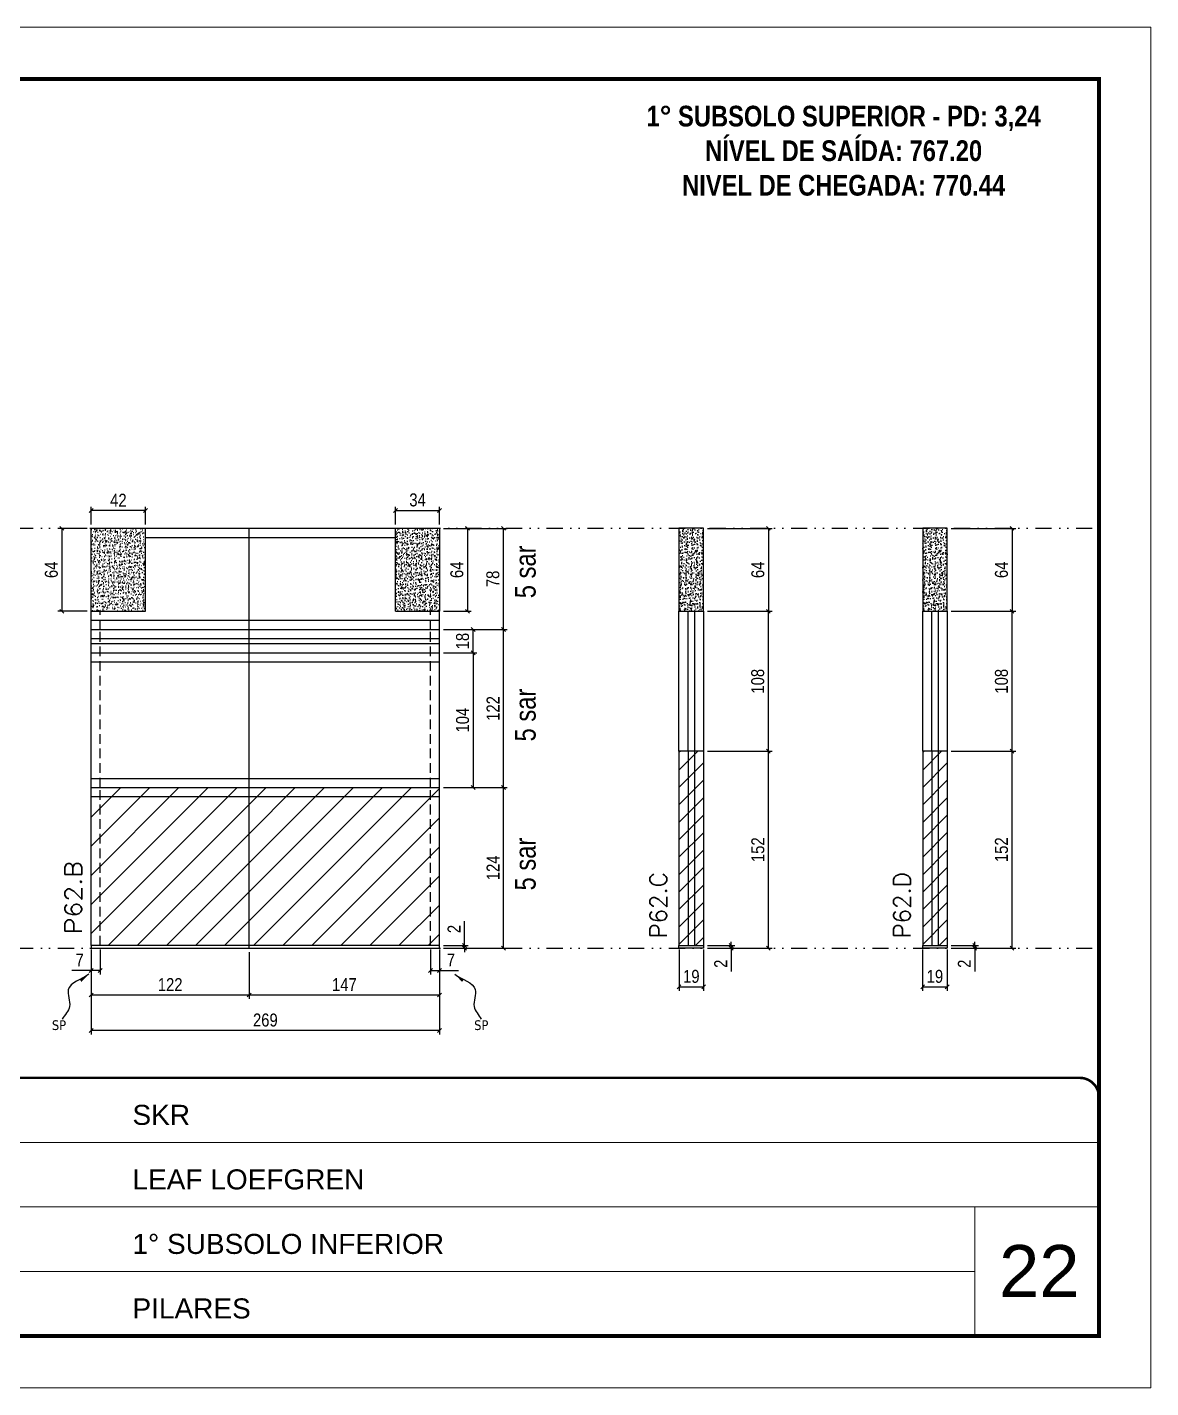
# Model space of a CAD drawing. Extents: x 14400 to 27878, y -21631 to 6985.
# Drawn here: x 16629 to 17497, y 192 to 1242 of the extents above; entities that cross this region are included whole.
import ezdxf

# ---------------------------------------------------------------- set-up
doc = ezdxf.new("R2010")
doc.units = 0
for name, pattern in [('CONTINUO', [0]), ('DASHED', [0.75, 0.5, -0.25]), ('DIVIDE2', [0.625, 0.25, -0.125, 0, -0.125, 0, -0.125]), ('HIDDEN', [0.375, 0.25, -0.125])]:
    doc.linetypes.add(name, pattern=pattern)
for name, color, linetype, lineweight in [('CARIMBO', 255, 'Continuous', 9), ('Folhas', 255, 'Continuous', 9), ('Hachura', 251, 'Continuous', 9), ('SARRAFO DE PRESSAO', 251, 'DASHED', 9), ('Texto Seção', 7, 'Continuous', 15)]:
    doc.layers.add(name, color=color, linetype=linetype, lineweight=lineweight)
for name, color, linetype in [('COTA', 241, 'Continuous'), ('NOMENCLATURA', 7, 'Continuous'), ('Nível', 160, 'Continuous'), ('Painéis', 200, 'Continuous'), ('SARR_2.2x7', 40, 'Continuous'), ('Sarrafo de Pressão', 42, 'HIDDEN'), ('texto', 7, 'Continuous')]:
    doc.layers.add(name, color=color, linetype=linetype)
doc.styles.add('ARIAL', font='arial.ttf')
doc.styles.add('ARIAL_NARROW', font='ARIALN.TTF', dxfattribs={"height": 0.2})
doc.styles.add('COTA TECNICA', font='techl___.ttf', dxfattribs={"height": 10})
doc.styles.add('COTA TECNICA-50', font='techl___.ttf', dxfattribs={"height": 10})
doc.styles.add('REGUA-120', font='ROMANS.shx', dxfattribs={"height": 15})
doc.styles.add('ROMANC', font='techb___.ttf', dxfattribs={"height": 2.5})
doc.styles.get("Standard").update_dxf_attribs({"font": 'arial.ttf'})
doc.dimstyles.new('COTA PAINEL-50', dxfattribs={"dimtxt": 10, "dimasz": 3, "dimexe": 3, "dimexo": 3, "dimgap": 3, "dimtad": 1, "dimdec": 1, "dimzin": 12, "dimdsep": 46, "dimtxsty": 'COTA TECNICA-50', "dimblk1": 'OBLIQUE', "dimblk2": 'OBLIQUE', "dimsah": 1, "dimcen": 0.9, "dimclrd": 4, "dimclre": 4, "dimclrt": 240, "dimadec": 1, "dimazin": 3, "dimtfac": 1, "dimtdec": 1, "dimtmove": 0, "dimatfit": 3, "dimfxl": 1, "dimtolj": 1, "dimtzin": 12, "dimarcsym": 0})
doc.dimstyles.new('PAINEL', dxfattribs={"dimtxt": 10, "dimasz": 3, "dimexe": 3, "dimexo": 3, "dimgap": 3, "dimtad": 1, "dimdec": 1, "dimzin": 12, "dimdsep": 46, "dimtxsty": 'COTA TECNICA', "dimblk1": 'OBLIQUE', "dimblk2": 'OBLIQUE', "dimsah": 1, "dimcen": 0.9, "dimclrd": 4, "dimclre": 4, "dimclrt": 240, "dimadec": 1, "dimazin": 3, "dimtfac": 1, "dimtdec": 1, "dimtmove": 0, "dimatfit": 3, "dimfxl": 1, "dimtolj": 1, "dimtzin": 12, "dimarcsym": 0})
doc.dimstyles.get("Standard").update_dxf_attribs({"dimtxt": 0.18, "dimasz": 0.18, "dimexe": 0.18, "dimexo": 0.0625, "dimgap": 0.09, "dimtad": 0, "dimtih": 1, "dimtoh": 1, "dimdec": 4, "dimzin": 0, "dimdsep": 46, "dimtxsty": 'Standard', "dimcen": 0.09, "dimadec": 0, "dimazin": 0, "dimtfac": 1, "dimtdec": 4, "dimtofl": 0, "dimtmove": 0, "dimatfit": 3, "dimfxl": 1, "dimtolj": 1, "dimtzin": 0, "dimarcsym": 0})
pattern_1 = [(45, (465.853, 5e-10), (-11.22532, 11.22532), [])]
pattern_2 = [(50, (465.8528, 5e-10), (5.4655401, -0.4781726), [0.5715, -6.2865]), (355, (465.853, 5e-10), (-1.0573026, 5.7317054), [0.4572, -5.0292175]), (100.451445, (466.308, -0.04), (4.4082374, 5.2535326), [0.4857003, -5.3427073]), (46.1842, (465.853, 1.524), (8.1323712, -1.2612698), [0.85725, -9.42975]), (96.63556, (466.5305, 1.419), (7.122124, 7.4227837), [0.7285507, -8.0140682]), (351.18415, (465.853, 1.524), (7.122124, 7.4227837), [0.685799, -7.543792]), (21, (466.6148, 1.143), (4.5484317, -3.067956), [0.5715, -6.2865]), (326, (466.615, 1.143), (1.8540609, 5.525639), [0.4572, -5.0292]), (71.451445, (466.994, 0.8873), (6.4024926, 2.457683), [0.4857003, -5.3426981]), (37.5, (465.8528, 5e-10), (0.0926581, 2.53665117), [0, -4.96824, 0, -5.1054, 0, -5.04825]), (7.5, (465.8528, 5e-10), (2.00458988, 3.00541724), [0, -2.91084, 0, -4.85394, 0, -1.92405]), (327.5, (464.1535, 5e-10), (4.06771786, -0.17186232), [0, -1.905, 0, -5.9436, 0, -7.8867]), (317.5, (463.3915, 5e-10), (4.44387544, 0.7627947), [0, -2.4765, 0, -3.94716, 0, -5.6007])]

# ---------------------------------------------------------------- blocks, each defined once
blk = doc.blocks.new('9999999999')
at = {"color": 30, "linetype": 'CONTINUO'}
for p, q in [((98564.6, 34379.6), (99584, 34379.6)), ((98564.6, 34329.8), (99488, 34329.8)), ((99584, 34329.8), (99488, 34329.8)), ((99488, 34329.8), (99488, 34230.2)), ((98564.6, 34280), (99488, 34280))]:
    blk.add_line(p, q, dxfattribs=at)
at = {"color": 30, "linetype": 'CONTINUO', "const_width": 2}
blk.add_lwpolyline([(99584, 34230.2), (99584, 34414.4, 0.414214), (99569, 34429.4), (98229, 34429.4, 0.414214), (98214, 34414.4), (98214, 34245.2, 0.414214), (98229, 34230.2), (99584, 34230.2)], format="xyb", dxfattribs=at)
at = {"layer": 'Folhas'}
blk.add_lwpolyline([(98139, 34190.2), (99624, 34190.2), (99624, 35240.2), (98139, 35240.2)], close=True, dxfattribs=at)
at = {"layer": 'Folhas', "color": 30, "const_width": 3}
blk.add_lwpolyline([(98214, 34230.2), (99584, 34230.2), (99584, 35200.2), (98214, 35200.2)], close=True, dxfattribs=at)
at = {"color": 7, "linetype": 'Continuous', "ltscale": 5, "style": 'ARIAL'}
for s, height, p in [('SKR', 15.48, (98837.7, 34393.1)), ('LEAF LOEFGREN', 15.483, (98837.7, 34343.3)), ('1° SUBSOLO INFERIOR', 15.483, (98837.7, 34293.5)), ('PILARES', 15.48, (98837.7, 34243.7))]:
    blk.add_text(s, height=height, dxfattribs=at).set_placement(p)
blk = doc.blocks.new('_Oblique')
at = {"color": 0, "linetype": 'ByBlock', "lineweight": -2}
blk.add_line((-0.5, -0.5), (0.5, 0.5), dxfattribs=at)
blk = doc.blocks.new('*D1158')
at = {"layer": 'COTA', "color": 4, "lineweight": -2, "transparency": 16777216}
for p, q in [((17132.7, 530.1), (17132.7, 498.2)), ((17151.7, 530.1), (17151.7, 498.2)), ((17132.7, 501.2), (17151.7, 501.2))]:
    blk.add_line(p, q, dxfattribs=at)
at = {"layer": 'Defpoints', "color": 0, "transparency": 16777216}
for p in [(17132.7, 533.1), (17151.7, 533.1), (17151.7, 501.2)]:
    blk.add_point(p, dxfattribs=at)
at = {"layer": 'COTA', "color": 4, "lineweight": -2, "transparency": 16777216, "xscale": 3, "yscale": 3, "zscale": 3, "rotation": 180}
blk.add_blockref('_Oblique', (17132.7, 501.2), dxfattribs=at)
at = {"layer": 'COTA', "color": 4, "lineweight": -2, "transparency": 16777216, "xscale": 3, "yscale": 3, "zscale": 3}
blk.add_blockref('_Oblique', (17151.7, 501.2), dxfattribs=at)
at = {"layer": 'COTA', "color": 240, "transparency": 16777216, "insert": (17142.2, 509.3), "char_height": 10, "attachment_point": 5, "style": 'COTA TECNICA'}
blk.add_mtext('\\A1;19', dxfattribs=at)
blk = doc.blocks.new('*D1159')
at = {"layer": 'COTA', "color": 4, "lineweight": -2, "transparency": 16777216}
for p, q in [((17172.9, 533.1), (17172.9, 536.1)), ((17154.7, 533.1), (17175.9, 533.1)), ((17154.7, 531.1), (17175.9, 531.1)), ((17172.9, 533.1), (17172.9, 531.1)), ((17172.9, 531.1), (17172.9, 513))]:
    blk.add_line(p, q, dxfattribs=at)
at = {"layer": 'Defpoints', "color": 0, "transparency": 16777216}
for p in [(17151.7, 533.1), (17151.7, 531.1), (17172.9, 533.1)]:
    blk.add_point(p, dxfattribs=at)
at = {"layer": 'COTA', "color": 4, "lineweight": -2, "transparency": 16777216, "xscale": 3, "yscale": 3, "zscale": 3}
for p, rotation in [((17172.9, 533.1), 270), ((17172.9, 531.1), 90)]:
    blk.add_blockref('_Oblique', p, dxfattribs=dict(at, rotation=rotation))
at = {"layer": 'COTA', "color": 240, "transparency": 16777216, "insert": (17164.9, 519.1), "char_height": 10, "attachment_point": 5, "rotation": 90, "style": 'COTA TECNICA-50'}
blk.add_mtext('\\A1;2', dxfattribs=at)
blk = doc.blocks.new('*D1182')
at = {"layer": 'COTA', "color": 4, "linetype": 'ByBlock', "lineweight": -2, "transparency": 16777216}
for p, q in [((17154.7, 855.1), (17204.7, 855.1)), ((17201.7, 855.1), (17201.7, 791.1)), ((17154.7, 791.1), (17204.7, 791.1))]:
    blk.add_line(p, q, dxfattribs=at)
at = {"layer": 'Defpoints', "color": 0, "linetype": 'ByBlock', "transparency": 16777216}
for p in [(17151.7, 855.1), (17151.7, 791.1), (17201.7, 791.1)]:
    blk.add_point(p, dxfattribs=at)
at = {"layer": 'COTA', "color": 4, "linetype": 'ByBlock', "lineweight": -2, "transparency": 16777216, "xscale": 3, "yscale": 3, "zscale": 3}
for p, rotation in [((17201.7, 855.1), 90), ((17201.7, 791.1), 270)]:
    blk.add_blockref('_Oblique', p, dxfattribs=dict(at, rotation=rotation))
at = {"layer": 'COTA', "color": 240, "linetype": 'ByBlock', "transparency": 16777216, "insert": (17193.6, 823.1), "char_height": 10, "attachment_point": 5, "rotation": 90, "style": 'COTA TECNICA'}
blk.add_mtext('\\A1;64', dxfattribs=at)
blk = doc.blocks.new('*D1160')
at = {"layer": 'COTA', "color": 4, "lineweight": -2, "transparency": 16777216}
for p, q in [((17154.7, 683.1), (17204.7, 683.1)), ((17201.7, 531.1), (17201.7, 683.1)), ((17154.7, 531.1), (17204.7, 531.1))]:
    blk.add_line(p, q, dxfattribs=at)
at = {"layer": 'Defpoints', "color": 0, "transparency": 16777216}
for p in [(17151.7, 683.1), (17201.7, 683.1), (17151.7, 531.1)]:
    blk.add_point(p, dxfattribs=at)
at = {"layer": 'COTA', "color": 4, "lineweight": -2, "transparency": 16777216, "xscale": 3, "yscale": 3, "zscale": 3}
for p, rotation in [((17201.7, 683.1), 90), ((17201.7, 531.1), 270)]:
    blk.add_blockref('_Oblique', p, dxfattribs=dict(at, rotation=rotation))
at = {"layer": 'COTA', "color": 240, "transparency": 16777216, "insert": (17193.6, 607.1), "char_height": 10, "attachment_point": 5, "rotation": 90, "style": 'COTA TECNICA-50'}
blk.add_mtext('\\A1;152', dxfattribs=at)
blk = doc.blocks.new('*D1161')
at = {"layer": 'COTA', "color": 4, "lineweight": -2, "transparency": 16777216}
for p, q in [((17320.8, 530.1), (17320.8, 498.2)), ((17339.8, 530.1), (17339.8, 498.2)), ((17320.8, 501.2), (17339.8, 501.2))]:
    blk.add_line(p, q, dxfattribs=at)
at = {"layer": 'Defpoints', "color": 0, "transparency": 16777216}
for p in [(17320.8, 533.1), (17339.8, 533.1), (17339.8, 501.2)]:
    blk.add_point(p, dxfattribs=at)
at = {"layer": 'COTA', "color": 4, "lineweight": -2, "transparency": 16777216, "xscale": 3, "yscale": 3, "zscale": 3, "rotation": 180}
blk.add_blockref('_Oblique', (17320.8, 501.2), dxfattribs=at)
at = {"layer": 'COTA', "color": 4, "lineweight": -2, "transparency": 16777216, "xscale": 3, "yscale": 3, "zscale": 3}
blk.add_blockref('_Oblique', (17339.8, 501.2), dxfattribs=at)
at = {"layer": 'COTA', "color": 240, "transparency": 16777216, "insert": (17330.3, 509.3), "char_height": 10, "attachment_point": 5, "style": 'COTA TECNICA'}
blk.add_mtext('\\A1;19', dxfattribs=at)
blk = doc.blocks.new('*D1162')
at = {"layer": 'COTA', "color": 4, "lineweight": -2, "transparency": 16777216}
for p, q in [((17361, 533.1), (17361, 536.1)), ((17342.8, 533.1), (17364, 533.1)), ((17342.8, 531.1), (17364, 531.1)), ((17361, 533.1), (17361, 531.1)), ((17361, 531.1), (17361, 513))]:
    blk.add_line(p, q, dxfattribs=at)
at = {"layer": 'Defpoints', "color": 0, "transparency": 16777216}
for p in [(17339.8, 533.1), (17339.8, 531.1), (17361, 533.1)]:
    blk.add_point(p, dxfattribs=at)
at = {"layer": 'COTA', "color": 4, "lineweight": -2, "transparency": 16777216, "xscale": 3, "yscale": 3, "zscale": 3}
for p, rotation in [((17361, 533.1), 270), ((17361, 531.1), 90)]:
    blk.add_blockref('_Oblique', p, dxfattribs=dict(at, rotation=rotation))
at = {"layer": 'COTA', "color": 240, "transparency": 16777216, "insert": (17353, 519.1), "char_height": 10, "attachment_point": 5, "rotation": 90, "style": 'COTA TECNICA-50'}
blk.add_mtext('\\A1;2', dxfattribs=at)
blk = doc.blocks.new('*D1183')
at = {"layer": 'COTA', "color": 4, "linetype": 'ByBlock', "lineweight": -2, "transparency": 16777216}
for p, q in [((17342.8, 855.1), (17392.8, 855.1)), ((17389.8, 855.1), (17389.8, 791.1)), ((17342.8, 791.1), (17392.8, 791.1))]:
    blk.add_line(p, q, dxfattribs=at)
at = {"layer": 'Defpoints', "color": 0, "linetype": 'ByBlock', "transparency": 16777216}
for p in [(17339.8, 855.1), (17339.8, 791.1), (17389.8, 791.1)]:
    blk.add_point(p, dxfattribs=at)
at = {"layer": 'COTA', "color": 4, "linetype": 'ByBlock', "lineweight": -2, "transparency": 16777216, "xscale": 3, "yscale": 3, "zscale": 3}
for p, rotation in [((17389.8, 855.1), 90), ((17389.8, 791.1), 270)]:
    blk.add_blockref('_Oblique', p, dxfattribs=dict(at, rotation=rotation))
at = {"layer": 'COTA', "color": 240, "linetype": 'ByBlock', "transparency": 16777216, "insert": (17381.7, 823.1), "char_height": 10, "attachment_point": 5, "rotation": 90, "style": 'COTA TECNICA'}
blk.add_mtext('\\A1;64', dxfattribs=at)
blk = doc.blocks.new('*D1163')
at = {"layer": 'COTA', "color": 4, "lineweight": -2, "transparency": 16777216}
for p, q in [((17342.8, 683.1), (17392.8, 683.1)), ((17389.8, 531.1), (17389.8, 683.1)), ((17342.8, 531.1), (17392.8, 531.1))]:
    blk.add_line(p, q, dxfattribs=at)
at = {"layer": 'Defpoints', "color": 0, "transparency": 16777216}
for p in [(17339.8, 683.1), (17389.8, 683.1), (17339.8, 531.1)]:
    blk.add_point(p, dxfattribs=at)
at = {"layer": 'COTA', "color": 4, "lineweight": -2, "transparency": 16777216, "xscale": 3, "yscale": 3, "zscale": 3}
for p, rotation in [((17389.8, 683.1), 90), ((17389.8, 531.1), 270)]:
    blk.add_blockref('_Oblique', p, dxfattribs=dict(at, rotation=rotation))
at = {"layer": 'COTA', "color": 240, "transparency": 16777216, "insert": (17381.7, 607.1), "char_height": 10, "attachment_point": 5, "rotation": 90, "style": 'COTA TECNICA-50'}
blk.add_mtext('\\A1;152', dxfattribs=at)
blk = doc.blocks.new('*D1184')
at = {"layer": 'COTA', "color": 4, "lineweight": -2, "transparency": 16777216}
for p, q in [((17154.7, 791.1), (17204.7, 791.1)), ((17201.7, 683.1), (17201.7, 791.1)), ((17154.7, 683.1), (17204.7, 683.1))]:
    blk.add_line(p, q, dxfattribs=at)
at = {"layer": 'Defpoints', "color": 0, "transparency": 16777216}
for p in [(17151.7, 791.1), (17201.7, 791.1), (17151.7, 683.1)]:
    blk.add_point(p, dxfattribs=at)
at = {"layer": 'COTA', "color": 4, "lineweight": -2, "transparency": 16777216, "xscale": 3, "yscale": 3, "zscale": 3}
for p, rotation in [((17201.7, 791.1), 90), ((17201.7, 683.1), 270)]:
    blk.add_blockref('_Oblique', p, dxfattribs=dict(at, rotation=rotation))
at = {"layer": 'COTA', "color": 240, "transparency": 16777216, "insert": (17193.5, 737.1), "char_height": 10, "attachment_point": 5, "rotation": 90, "style": 'COTA TECNICA'}
blk.add_mtext('\\A1;108', dxfattribs=at)
blk = doc.blocks.new('*D1185')
at = {"layer": 'COTA', "color": 4, "lineweight": -2, "transparency": 16777216}
for p, q in [((17342.8, 791.1), (17392.8, 791.1)), ((17389.8, 683.1), (17389.8, 791.1)), ((17342.8, 683.1), (17392.8, 683.1))]:
    blk.add_line(p, q, dxfattribs=at)
at = {"layer": 'Defpoints', "color": 0, "transparency": 16777216}
for p in [(17339.8, 791.1), (17389.8, 791.1), (17339.8, 683.1)]:
    blk.add_point(p, dxfattribs=at)
at = {"layer": 'COTA', "color": 4, "lineweight": -2, "transparency": 16777216, "xscale": 3, "yscale": 3, "zscale": 3}
for p, rotation in [((17389.8, 791.1), 90), ((17389.8, 683.1), 270)]:
    blk.add_blockref('_Oblique', p, dxfattribs=dict(at, rotation=rotation))
at = {"layer": 'COTA', "color": 240, "transparency": 16777216, "insert": (17381.7, 737.1), "char_height": 10, "attachment_point": 5, "rotation": 90, "style": 'COTA TECNICA'}
blk.add_mtext('\\A1;108', dxfattribs=at)
blk = doc.blocks.new('*D1192')
at = {"layer": 'COTA', "color": 4, "lineweight": -2, "transparency": 16777216}
for p, q in [((16678.8, 530.1), (16678.8, 464.5)), ((16947.8, 530.1), (16947.8, 464.5)), ((16947.8, 467.5), (16678.8, 467.5))]:
    blk.add_line(p, q, dxfattribs=at)
at = {"layer": 'Defpoints', "color": 0, "transparency": 16777216}
for p in [(16678.8, 533.1), (16947.8, 533.1), (16678.8, 467.5)]:
    blk.add_point(p, dxfattribs=at)
at = {"layer": 'COTA', "color": 4, "lineweight": -2, "transparency": 16777216, "xscale": 3, "yscale": 3, "zscale": 3, "rotation": 180}
blk.add_blockref('_Oblique', (16678.8, 467.5), dxfattribs=at)
at = {"layer": 'COTA', "color": 4, "lineweight": -2, "transparency": 16777216, "xscale": 3, "yscale": 3, "zscale": 3}
blk.add_blockref('_Oblique', (16947.8, 467.5), dxfattribs=at)
at = {"layer": 'COTA', "color": 240, "transparency": 16777216, "insert": (16813.3, 475.6), "char_height": 10, "attachment_point": 5, "style": 'COTA TECNICA'}
blk.add_mtext('\\A1;269', dxfattribs=at)
blk = doc.blocks.new('*D1193')
at = {"layer": 'COTA', "color": 4, "lineweight": -2, "transparency": 16777216}
for p, q in [((16940.8, 530.1), (16940.8, 510.9)), ((16947.8, 528.1), (16947.8, 510.9)), ((16940.8, 513.9), (16947.8, 513.9)), ((16947.8, 513.9), (16962.5, 513.9))]:
    blk.add_line(p, q, dxfattribs=at)
at = {"layer": 'Defpoints', "color": 0, "transparency": 16777216}
for p in [(16940.8, 533.1), (16947.8, 531.1), (16947.8, 513.9)]:
    blk.add_point(p, dxfattribs=at)
at = {"layer": 'COTA', "color": 4, "lineweight": -2, "transparency": 16777216, "xscale": 3, "yscale": 3, "zscale": 3, "rotation": 180}
blk.add_blockref('_Oblique', (16940.8, 513.9), dxfattribs=at)
at = {"layer": 'COTA', "color": 4, "lineweight": -2, "transparency": 16777216, "xscale": 3, "yscale": 3, "zscale": 3}
blk.add_blockref('_Oblique', (16947.8, 513.9), dxfattribs=at)
at = {"layer": 'COTA', "color": 240, "transparency": 16777216, "insert": (16956.6, 522), "char_height": 10, "attachment_point": 5, "style": 'COTA TECNICA-50'}
blk.add_mtext('\\A1;7', dxfattribs=at)
blk = doc.blocks.new('*D1194')
at = {"layer": 'COTA', "color": 4, "lineweight": -2, "transparency": 16777216}
for p, q in [((16678.8, 528.1), (16678.8, 510.9)), ((16685.8, 530.1), (16685.8, 510.9)), ((16678.8, 513.9), (16664, 513.9)), ((16685.8, 513.9), (16678.8, 513.9))]:
    blk.add_line(p, q, dxfattribs=at)
at = {"layer": 'Defpoints', "color": 0, "transparency": 16777216}
for p in [(16678.8, 531.1), (16685.8, 533.1), (16678.8, 513.9)]:
    blk.add_point(p, dxfattribs=at)
at = {"layer": 'COTA', "color": 4, "lineweight": -2, "transparency": 16777216, "xscale": 3, "yscale": 3, "zscale": 3, "rotation": 180}
blk.add_blockref('_Oblique', (16678.8, 513.9), dxfattribs=at)
at = {"layer": 'COTA', "color": 4, "lineweight": -2, "transparency": 16777216, "xscale": 3, "yscale": 3, "zscale": 3}
blk.add_blockref('_Oblique', (16685.8, 513.9), dxfattribs=at)
at = {"layer": 'COTA', "color": 240, "transparency": 16777216, "insert": (16669.9, 522), "char_height": 10, "attachment_point": 5, "style": 'COTA TECNICA-50'}
blk.add_mtext('\\A1;7', dxfattribs=at)
blk = doc.blocks.new('*D1195')
at = {"layer": 'COTA', "color": 4, "lineweight": -2, "transparency": 16777216}
for p, q in [((16967, 533.1), (16967, 551.9)), ((16950.8, 533.1), (16970, 533.1)), ((16950.8, 531.1), (16970, 531.1)), ((16967, 531.1), (16967, 533.1)), ((16967, 531.1), (16967, 528.1))]:
    blk.add_line(p, q, dxfattribs=at)
at = {"layer": 'Defpoints', "color": 0, "transparency": 16777216}
for p in [(16947.8, 533.1), (16947.8, 531.1), (16967, 531.1)]:
    blk.add_point(p, dxfattribs=at)
at = {"layer": 'COTA', "color": 4, "lineweight": -2, "transparency": 16777216, "xscale": 3, "yscale": 3, "zscale": 3}
for p, rotation in [((16967, 533.1), 270), ((16967, 531.1), 90)]:
    blk.add_blockref('_Oblique', p, dxfattribs=dict(at, rotation=rotation))
at = {"layer": 'COTA', "color": 240, "transparency": 16777216, "insert": (16959, 545.9), "char_height": 10, "attachment_point": 5, "rotation": 90, "style": 'COTA TECNICA-50'}
blk.add_mtext('\\A1;2', dxfattribs=at)
blk = doc.blocks.new('*D1196')
at = {"layer": 'COTA', "color": 4, "lineweight": -2, "transparency": 16777216}
for p, q in [((16950.8, 855.1), (17000.1, 855.1)), ((16997.1, 777.1), (16997.1, 855.1)), ((16950.8, 777.1), (17000.1, 777.1))]:
    blk.add_line(p, q, dxfattribs=at)
at = {"layer": 'Defpoints', "color": 0, "transparency": 16777216}
for p in [(16947.8, 855.1), (16997.1, 855.1), (16947.8, 777.1)]:
    blk.add_point(p, dxfattribs=at)
at = {"layer": 'COTA', "color": 4, "lineweight": -2, "transparency": 16777216, "xscale": 3, "yscale": 3, "zscale": 3}
for p, rotation in [((16997.1, 855.1), 90), ((16997.1, 777.1), 270)]:
    blk.add_blockref('_Oblique', p, dxfattribs=dict(at, rotation=rotation))
at = {"layer": 'COTA', "color": 240, "transparency": 16777216, "insert": (16989, 816.1), "char_height": 10, "attachment_point": 5, "rotation": 90, "style": 'COTA TECNICA-50'}
blk.add_mtext('\\A1;78', dxfattribs=at)
blk = doc.blocks.new('*D1201')
at = {"layer": 'COTA', "color": 4, "linetype": 'ByBlock', "lineweight": -2, "transparency": 16777216}
for p, q in [((16950.8, 655.1), (17000.1, 655.1)), ((16997.1, 531.1), (16997.1, 655.1)), ((16950.8, 531.1), (17000.1, 531.1))]:
    blk.add_line(p, q, dxfattribs=at)
at = {"layer": 'Defpoints', "color": 0, "linetype": 'ByBlock', "transparency": 16777216}
for p in [(16947.8, 655.1), (16997.1, 655.1), (16947.8, 531.1)]:
    blk.add_point(p, dxfattribs=at)
at = {"layer": 'COTA', "color": 4, "linetype": 'ByBlock', "lineweight": -2, "transparency": 16777216, "xscale": 3, "yscale": 3, "zscale": 3}
for p, rotation in [((16997.1, 655.1), 90), ((16997.1, 531.1), 270)]:
    blk.add_blockref('_Oblique', p, dxfattribs=dict(at, rotation=rotation))
at = {"layer": 'COTA', "color": 240, "linetype": 'ByBlock', "transparency": 16777216, "insert": (16989.1, 593.1), "char_height": 10, "attachment_point": 5, "rotation": 90, "style": 'COTA TECNICA'}
blk.add_mtext('\\A1;124', dxfattribs=at)
blk = doc.blocks.new('*D1202')
at = {"layer": 'COTA', "color": 4, "linetype": 'ByBlock', "lineweight": -2, "transparency": 16777216}
for p, q in [((16950.8, 655.1), (17000.1, 655.1)), ((16997.1, 531.1), (16997.1, 655.1)), ((16950.8, 531.1), (17000.1, 531.1))]:
    blk.add_line(p, q, dxfattribs=at)
at = {"layer": 'Defpoints', "color": 0, "linetype": 'ByBlock', "transparency": 16777216}
for p in [(16947.8, 655.1), (16997.1, 655.1), (16947.8, 531.1)]:
    blk.add_point(p, dxfattribs=at)
at = {"layer": 'COTA', "color": 4, "linetype": 'ByBlock', "lineweight": -2, "transparency": 16777216, "xscale": 3, "yscale": 3, "zscale": 3}
for p, rotation in [((16997.1, 655.1), 90), ((16997.1, 531.1), 270)]:
    blk.add_blockref('_Oblique', p, dxfattribs=dict(at, rotation=rotation))
at = {"layer": 'COTA', "color": 240, "linetype": 'ByBlock', "transparency": 16777216, "insert": (16989.1, 593.1), "char_height": 10, "attachment_point": 5, "rotation": 90, "style": 'COTA TECNICA'}
blk.add_mtext('\\A1;124', dxfattribs=at)
blk = doc.blocks.new('*D1203')
at = {"layer": 'COTA', "color": 4, "lineweight": -2, "transparency": 16777216}
for p, q in [((16800.8, 528.1), (16800.8, 492)), ((16947.8, 528.1), (16947.8, 492)), ((16800.8, 495), (16947.8, 495))]:
    blk.add_line(p, q, dxfattribs=at)
at = {"layer": 'Defpoints', "color": 0, "transparency": 16777216}
for p in [(16800.8, 531.1), (16947.8, 531.1), (16947.8, 495)]:
    blk.add_point(p, dxfattribs=at)
at = {"layer": 'COTA', "color": 4, "lineweight": -2, "transparency": 16777216, "xscale": 3, "yscale": 3, "zscale": 3, "rotation": 180}
blk.add_blockref('_Oblique', (16800.8, 495), dxfattribs=at)
at = {"layer": 'COTA', "color": 4, "lineweight": -2, "transparency": 16777216, "xscale": 3, "yscale": 3, "zscale": 3}
blk.add_blockref('_Oblique', (16947.8, 495), dxfattribs=at)
at = {"layer": 'COTA', "color": 240, "transparency": 16777216, "insert": (16874.3, 503), "char_height": 10, "attachment_point": 5, "style": 'COTA TECNICA'}
blk.add_mtext('\\A1;147', dxfattribs=at)
blk = doc.blocks.new('*D1204')
at = {"layer": 'COTA', "color": 4, "lineweight": -2, "transparency": 16777216}
for p, q in [((16678.8, 528.1), (16678.8, 492)), ((16800.8, 528.1), (16800.8, 492)), ((16678.8, 495), (16800.8, 495))]:
    blk.add_line(p, q, dxfattribs=at)
at = {"layer": 'Defpoints', "color": 0, "transparency": 16777216}
for p in [(16678.8, 531.1), (16800.8, 531.1), (16800.8, 495)]:
    blk.add_point(p, dxfattribs=at)
at = {"layer": 'COTA', "color": 4, "lineweight": -2, "transparency": 16777216, "xscale": 3, "yscale": 3, "zscale": 3, "rotation": 180}
blk.add_blockref('_Oblique', (16678.8, 495), dxfattribs=at)
at = {"layer": 'COTA', "color": 4, "lineweight": -2, "transparency": 16777216, "xscale": 3, "yscale": 3, "zscale": 3}
blk.add_blockref('_Oblique', (16800.8, 495), dxfattribs=at)
at = {"layer": 'COTA', "color": 240, "transparency": 16777216, "insert": (16739.8, 503), "char_height": 10, "attachment_point": 5, "style": 'COTA TECNICA'}
blk.add_mtext('\\A1;122', dxfattribs=at)
blk = doc.blocks.new('*D1205')
at = {"layer": 'COTA', "color": 4, "lineweight": -2, "transparency": 16777216}
for p, q in [((16678.8, 858.1), (16678.8, 871.8)), ((16720.8, 858.1), (16720.8, 871.8)), ((16720.8, 868.8), (16678.8, 868.8))]:
    blk.add_line(p, q, dxfattribs=at)
at = {"layer": 'Defpoints', "color": 0, "transparency": 16777216}
for p in [(16678.8, 868.8), (16678.8, 855.1), (16720.8, 855.1)]:
    blk.add_point(p, dxfattribs=at)
at = {"layer": 'COTA', "color": 4, "lineweight": -2, "transparency": 16777216, "xscale": 3, "yscale": 3, "zscale": 3, "rotation": 180}
blk.add_blockref('_Oblique', (16678.8, 868.8), dxfattribs=at)
at = {"layer": 'COTA', "color": 4, "lineweight": -2, "transparency": 16777216, "xscale": 3, "yscale": 3, "zscale": 3}
blk.add_blockref('_Oblique', (16720.8, 868.8), dxfattribs=at)
at = {"layer": 'COTA', "color": 240, "transparency": 16777216, "insert": (16699.8, 876.8), "char_height": 10, "attachment_point": 5, "style": 'COTA TECNICA'}
blk.add_mtext('\\A1;42', dxfattribs=at)
blk = doc.blocks.new('*D1206')
at = {"layer": 'COTA', "color": 4, "lineweight": -2, "transparency": 16777216}
for p, q in [((16913.8, 858.1), (16913.8, 871.8)), ((16947.8, 858.1), (16947.8, 871.8)), ((16913.8, 868.8), (16947.8, 868.8))]:
    blk.add_line(p, q, dxfattribs=at)
at = {"layer": 'Defpoints', "color": 0, "transparency": 16777216}
for p in [(16947.8, 868.8), (16913.8, 855.1), (16947.8, 855.1)]:
    blk.add_point(p, dxfattribs=at)
at = {"layer": 'COTA', "color": 4, "lineweight": -2, "transparency": 16777216, "xscale": 3, "yscale": 3, "zscale": 3, "rotation": 180}
blk.add_blockref('_Oblique', (16913.8, 868.8), dxfattribs=at)
at = {"layer": 'COTA', "color": 4, "lineweight": -2, "transparency": 16777216, "xscale": 3, "yscale": 3, "zscale": 3}
blk.add_blockref('_Oblique', (16947.8, 868.8), dxfattribs=at)
at = {"layer": 'COTA', "color": 240, "transparency": 16777216, "insert": (16930.8, 877), "char_height": 10, "attachment_point": 5, "style": 'COTA TECNICA'}
blk.add_mtext('\\A1;34', dxfattribs=at)
blk = doc.blocks.new('*D1200')
at = {"layer": 'COTA', "color": 4, "lineweight": -2, "transparency": 16777216}
for p, q in [((16950.8, 777.1), (17000.1, 777.1)), ((16997.1, 655.1), (16997.1, 777.1)), ((16950.8, 655.1), (17000.1, 655.1))]:
    blk.add_line(p, q, dxfattribs=at)
at = {"layer": 'Defpoints', "color": 0, "transparency": 16777216}
for p in [(16947.8, 777.1), (16997.1, 777.1), (16947.8, 655.1)]:
    blk.add_point(p, dxfattribs=at)
at = {"layer": 'COTA', "color": 4, "lineweight": -2, "transparency": 16777216, "xscale": 3, "yscale": 3, "zscale": 3}
for p, rotation in [((16997.1, 777.1), 90), ((16997.1, 655.1), 270)]:
    blk.add_blockref('_Oblique', p, dxfattribs=dict(at, rotation=rotation))
at = {"layer": 'COTA', "color": 240, "transparency": 16777216, "insert": (16989.1, 716.1), "char_height": 10, "attachment_point": 5, "rotation": 90, "style": 'COTA TECNICA'}
blk.add_mtext('\\A1;122', dxfattribs=at)
blk = doc.blocks.new('*D1197')
at = {"layer": 'COTA', "color": 4, "lineweight": -2, "transparency": 16777216}
for p, q in [((16675.8, 855.1), (16653.2, 855.1)), ((16656.2, 855.1), (16656.2, 791.1)), ((16675.8, 791.1), (16653.2, 791.1))]:
    blk.add_line(p, q, dxfattribs=at)
at = {"layer": 'Defpoints', "color": 0, "transparency": 16777216}
for p in [(16678.8, 855.1), (16656.2, 791.1), (16678.8, 791.1)]:
    blk.add_point(p, dxfattribs=at)
at = {"layer": 'COTA', "color": 4, "lineweight": -2, "transparency": 16777216, "xscale": 3, "yscale": 3, "zscale": 3}
for p, rotation in [((16656.2, 855.1), 90), ((16656.2, 791.1), 270)]:
    blk.add_blockref('_Oblique', p, dxfattribs=dict(at, rotation=rotation))
at = {"layer": 'COTA', "color": 240, "transparency": 16777216, "insert": (16648.1, 823.1), "char_height": 10, "attachment_point": 5, "rotation": 90, "style": 'COTA TECNICA'}
blk.add_mtext('\\A1;64', dxfattribs=at)
blk = doc.blocks.new('*D1198')
at = {"layer": 'COTA', "color": 4, "lineweight": -2, "transparency": 16777216}
for p, q in [((16950.8, 855.1), (16972.3, 855.1)), ((16969.3, 855.1), (16969.3, 791.1)), ((16950.8, 791.1), (16972.3, 791.1))]:
    blk.add_line(p, q, dxfattribs=at)
at = {"layer": 'Defpoints', "color": 0, "transparency": 16777216}
for p in [(16947.8, 855.1), (16947.8, 791.1), (16969.3, 791.1)]:
    blk.add_point(p, dxfattribs=at)
at = {"layer": 'COTA', "color": 4, "lineweight": -2, "transparency": 16777216, "xscale": 3, "yscale": 3, "zscale": 3}
for p, rotation in [((16969.3, 855.1), 90), ((16969.3, 791.1), 270)]:
    blk.add_blockref('_Oblique', p, dxfattribs=dict(at, rotation=rotation))
at = {"layer": 'COTA', "color": 240, "transparency": 16777216, "insert": (16961.2, 823.1), "char_height": 10, "attachment_point": 5, "rotation": 90, "style": 'COTA TECNICA'}
blk.add_mtext('\\A1;64', dxfattribs=at)
blk = doc.blocks.new('*D1199')
at = {"layer": 'COTA', "color": 4, "lineweight": -2, "transparency": 16777216}
for p, q in [((16950.8, 759.1), (16976.7, 759.1)), ((16973.7, 759.1), (16973.7, 655.1)), ((16950.8, 655.1), (16976.7, 655.1))]:
    blk.add_line(p, q, dxfattribs=at)
at = {"layer": 'Defpoints', "color": 0, "transparency": 16777216}
for p in [(16947.8, 759.1), (16947.8, 655.1), (16973.7, 655.1)]:
    blk.add_point(p, dxfattribs=at)
at = {"layer": 'COTA', "color": 4, "lineweight": -2, "transparency": 16777216, "xscale": 3, "yscale": 3, "zscale": 3}
for p, rotation in [((16973.7, 759.1), 90), ((16973.7, 655.1), 270)]:
    blk.add_blockref('_Oblique', p, dxfattribs=dict(at, rotation=rotation))
at = {"layer": 'COTA', "color": 240, "transparency": 16777216, "insert": (16965.6, 707.1), "char_height": 10, "attachment_point": 5, "rotation": 90, "style": 'COTA TECNICA'}
blk.add_mtext('\\A1;104', dxfattribs=at)
blk = doc.blocks.new('*D1191')
at = {"layer": 'COTA', "color": 4, "lineweight": -2, "transparency": 16777216}
for p, q in [((16950.8, 777.1), (16976.7, 777.1)), ((16973.7, 759.1), (16973.7, 777.1)), ((16950.8, 759.1), (16976.7, 759.1))]:
    blk.add_line(p, q, dxfattribs=at)
at = {"layer": 'Defpoints', "color": 0, "transparency": 16777216}
for p in [(16947.8, 777.1), (16973.7, 777.1), (16947.8, 759.1)]:
    blk.add_point(p, dxfattribs=at)
at = {"layer": 'COTA', "color": 4, "lineweight": -2, "transparency": 16777216, "xscale": 3, "yscale": 3, "zscale": 3}
for p, rotation in [((16973.7, 777.1), 90), ((16973.7, 759.1), 270)]:
    blk.add_blockref('_Oblique', p, dxfattribs=dict(at, rotation=rotation))
at = {"layer": 'COTA', "color": 240, "transparency": 16777216, "insert": (16965.6, 768.1), "char_height": 10, "attachment_point": 5, "rotation": 90, "style": 'COTA TECNICA'}
blk.add_mtext('\\A1;18', dxfattribs=at)

msp = doc.modelspace()

# ---------------------------------------------------------------- hatches: boundary and pattern name
at = {"layer": 'COTA'}
h = msp.add_hatch(dxfattribs=at)
h.set_pattern_fill('AR-CONC', color=256, scale=0.03)
h.set_pattern_definition(pattern_2)
h.paths.add_polyline_path([(16720.77, 855.13), (16678.77, 855.13), (16678.77, 791.13), (16720.77, 791.13)])
h = msp.add_hatch(dxfattribs=at)
h.set_pattern_fill('AR-CONC', color=256, scale=0.03)
h.set_pattern_definition(pattern_2)
h.paths.add_polyline_path([(16947.77, 855.13), (16913.77, 855.13), (16913.77, 791.13), (16947.77, 791.13)])
h = msp.add_hatch(dxfattribs=at)
h.set_pattern_fill('AR-CONC', color=256, scale=0.03)
h.set_pattern_definition([(50, (1449.816, -3457.7253), (5.4655401, -0.4781726), [0.5715, -6.2865]), (355, (1449.816, -3457.7253), (-1.0573026, 5.7317054), [0.4572, -5.0292175]), (100.451445, (1450.2715, -3457.765), (4.4082374, 5.2535326), [0.4857003, -5.3427073]), (46.1842, (1449.816, -3456.201), (8.1323712, -1.2612698), [0.85725, -9.42975]), (96.63556, (1450.494, -3456.3064), (7.122124, 7.4227837), [0.7285507, -8.0140682]), (351.18415, (1449.816, -3456.201), (7.122124, 7.4227837), [0.685799, -7.543792]), (21, (1450.578, -3456.5823), (4.5484317, -3.067956), [0.5715, -6.2865]), (326, (1450.578, -3456.5823), (1.8540609, 5.525639), [0.4572, -5.0292]), (71.451445, (1450.957, -3456.838), (6.4024926, 2.457683), [0.4857003, -5.3426981]), (37.5, (1449.816, -3457.7253), (0.0926581, 2.53665117), [0, -4.96824, 0, -5.1054, 0, -5.04825]), (7.5, (1449.816, -3457.7253), (2.00458988, 3.00541724), [0, -2.91084, 0, -4.85394, 0, -1.92405]), (327.5, (1448.1168, -3457.7253), (4.06771786, -0.17186232), [0, -1.905, 0, -5.9436, 0, -7.8867]), (317.5, (1447.3548, -3457.7253), (4.44387544, 0.7627947), [0, -2.4765, 0, -3.94716, 0, -5.6007])])
h.paths.add_polyline_path([(17151.68, 855.13), (17132.68, 855.13), (17132.68, 791.13), (17151.68, 791.13)])
h = msp.add_hatch(dxfattribs=at)
h.set_pattern_fill('AR-CONC', color=256, scale=0.03)
h.set_pattern_definition([(50, (1637.9614, -3457.7253), (5.4655401, -0.4781726), [0.5715, -6.2865]), (355, (1637.9614, -3457.7253), (-1.0573026, 5.7317054), [0.4572, -5.0292175]), (100.451445, (1638.417, -3457.765), (4.4082374, 5.2535326), [0.4857003, -5.3427073]), (46.1842, (1637.9614, -3456.201), (8.1323712, -1.2612698), [0.85725, -9.42975]), (96.63556, (1638.639, -3456.3064), (7.122124, 7.4227837), [0.7285507, -8.0140682]), (351.18415, (1637.961, -3456.201), (7.122124, 7.4227837), [0.685799, -7.543792]), (21, (1638.7234, -3456.5823), (4.5484317, -3.067956), [0.5715, -6.2865]), (326, (1638.7234, -3456.5823), (1.8540609, 5.525639), [0.4572, -5.0292]), (71.451445, (1639.1024, -3456.838), (6.4024926, 2.457683), [0.4857003, -5.3426981]), (37.5, (1637.9614, -3457.7253), (0.0926581, 2.53665117), [0, -4.96824, 0, -5.1054, 0, -5.04825]), (7.5, (1637.9614, -3457.7253), (2.00458988, 3.00541724), [0, -2.91084, 0, -4.85394, 0, -1.92405]), (327.5, (1636.2621, -3457.7253), (4.06771786, -0.17186232), [0, -1.905, 0, -5.9436, 0, -7.8867]), (317.5, (1635.5, -3457.7253), (4.44387544, 0.7627947), [0, -2.4765, 0, -3.94716, 0, -5.6007])])
h.paths.add_polyline_path([(17339.83, 855.13), (17320.83, 855.13), (17320.83, 791.13), (17339.83, 791.13)])
at = {"layer": 'Hachura', "linetype": 'ByBlock'}
h = msp.add_hatch(dxfattribs=at)
h.set_pattern_fill('ANSI31', color=256, scale=3)
h.set_pattern_definition([(45, (-1549.423, -1148.575), (-6.735192, 6.735192), [])])
h.paths.add_polyline_path([(17151.68, 683.13), (17132.68, 683.13), (17132.68, 533.13), (17151.68, 533.13)])
h = msp.add_hatch(dxfattribs=at)
h.set_pattern_fill('ANSI31', color=256, scale=3)
h.set_pattern_definition([(45, (-1361.277, -1148.575), (-6.735192, 6.735192), [])])
h.paths.add_polyline_path([(17339.83, 683.13), (17320.83, 683.13), (17320.83, 533.13), (17339.83, 533.13)])
at = {"layer": 'Hachura'}
h = msp.add_hatch(dxfattribs=at)
h.set_pattern_fill('ANSI31', color=256, scale=5)
h.set_pattern_definition(pattern_1)
h.paths.add_polyline_path([(16800.77, 655.13), (16678.77, 655.13), (16678.77, 533.13), (16800.77, 533.13)])
h = msp.add_hatch(dxfattribs=at)
h.set_pattern_fill('ANSI31', color=256, scale=5)
h.set_pattern_definition(pattern_1)
h.paths.add_polyline_path([(16947.77, 655.13), (16800.77, 655.13), (16800.77, 533.13), (16947.77, 533.13)])

# ---------------------------------------------------------------- linework, layer by layer
at = {"layer": 'COTA'}
for p, q in [((16678.77, 791.13), (16678.77, 855.13)), ((16678.77, 855.13), (16720.77, 855.13)), ((16913.77, 855.13), (16947.77, 855.13)), ((16947.77, 855.13), (16947.77, 791.13))]:
    msp.add_line(p, q, dxfattribs=at)
at = {"layer": 'COTA', "linetype": 'ByBlock'}
for points in [[(17132.68, 791.13), (17151.68, 791.13), (17151.68, 855.13), (17132.68, 855.13)], [(17320.83, 791.13), (17339.83, 791.13), (17339.83, 855.13), (17320.83, 855.13)]]:
    msp.add_lwpolyline(points, close=True, dxfattribs=at)
at = {"layer": 'Nível', "color": 4, "linetype": 'DIVIDE2', "ltscale": 50}
for p, q in [((16086.97, 855.13), (17456.97, 855.13)), ((16086.97, 531.13), (17456.97, 531.13))]:
    msp.add_line(p, q, dxfattribs=at)
at = {"layer": 'Painéis'}
for p, q in [((16720.77, 791.13), (16720.77, 855.13)), ((16720.77, 855.13), (16913.77, 855.13)), ((16800.77, 531.13), (16800.77, 855.13)), ((16913.77, 791.13), (16913.77, 855.13)), ((16678.77, 533.13), (16678.77, 791.13)), ((16678.77, 791.13), (16720.77, 791.13)), ((16913.77, 791.13), (16947.77, 791.13)), ((16947.77, 533.13), (16947.77, 791.13)), ((17132.68, 791.13), (17151.68, 791.13)), ((17132.68, 683.13), (17132.68, 791.13)), ((17151.68, 791.13), (17151.68, 683.13)), ((17320.83, 791.13), (17339.83, 791.13)), ((17320.83, 683.13), (17320.83, 791.13)), ((17339.83, 791.13), (17339.83, 683.13)), ((16678.77, 777.13), (16947.77, 777.13)), ((16678.77, 759.13), (16947.77, 759.13)), ((17132.68, 683.13), (17132.68, 533.13)), ((17151.68, 683.13), (17132.68, 683.13)), ((17151.68, 683.13), (17151.68, 533.13)), ((17320.83, 683.13), (17320.83, 533.13)), ((17339.83, 683.13), (17320.83, 683.13)), ((17339.83, 683.13), (17339.83, 533.13)), ((16678.77, 655.13), (16947.77, 655.13)), ((17132.68, 533.13), (17151.68, 533.13)), ((17132.68, 533.13), (17151.68, 533.13)), ((17132.68, 531.13), (17132.68, 533.13)), ((17151.68, 531.13), (17132.68, 531.13)), ((17151.68, 533.13), (17151.68, 531.13)), ((17320.83, 533.13), (17339.83, 533.13)), ((17320.83, 533.13), (17339.83, 533.13)), ((17320.83, 531.13), (17320.83, 533.13)), ((17339.83, 531.13), (17320.83, 531.13)), ((17339.83, 533.13), (17339.83, 531.13))]:
    msp.add_line(p, q, dxfattribs=at)
msp.add_lwpolyline([(16947.77, 533.13), (16678.77, 533.13), (16678.77, 531.13), (16947.77, 531.13)], close=True, dxfattribs=at)
at = {"layer": 'SARR_2.2x7'}
for p, q in [((16720.77, 848.13), (16800.77, 848.13)), ((16800.77, 848.13), (16913.77, 848.13)), ((17139.68, 683.13), (17139.68, 791.13)), ((17144.68, 791.13), (17144.68, 683.13)), ((17327.83, 683.13), (17327.83, 791.13)), ((17332.83, 791.13), (17332.83, 683.13)), ((16678.77, 784.13), (16800.77, 784.13)), ((16800.77, 784.13), (16947.77, 784.13)), ((16678.77, 770.13), (16947.77, 770.13)), ((16678.77, 766.13), (16947.77, 766.13)), ((16678.77, 752.13), (16947.77, 752.13)), ((17139.68, 683.13), (17139.68, 533.13)), ((17144.68, 683.13), (17144.68, 533.13)), ((17327.83, 683.13), (17327.83, 533.13)), ((17332.83, 683.13), (17332.83, 533.13)), ((16678.77, 662.13), (16947.77, 662.13)), ((16678.77, 648.13), (16947.77, 648.13))]:
    msp.add_line(p, q, dxfattribs=at)
at = {"layer": 'Sarrafo de Pressão', "ltscale": 30}
for p, q in [((16685.77, 777.13), (16685.77, 791.13)), ((16940.77, 777.13), (16940.77, 791.13)), ((16685.77, 655.13), (16685.77, 777.13)), ((16940.77, 655.13), (16940.77, 777.13)), ((16685.77, 533.13), (16685.77, 655.13)), ((16940.77, 533.13), (16940.77, 655.13))]:
    msp.add_line(p, q, dxfattribs=at)

# ---------------------------------------------------------------- block references
at = {"layer": 'SARRAFO DE PRESSAO', "color": 6, "linetype": 'ByBlock'}
msp.add_blockref('9999999999', (-82127.01, -33998.35), dxfattribs=at)

# ---------------------------------------------------------------- texts
at = {"layer": 'CARIMBO', "style": 'ARIAL'}
msp.add_text('22', height=40, dxfattribs=at).set_placement((17379.83, 262))
at = {"layer": 'NOMENCLATURA', "style": 'ARIAL_NARROW'}
for p in [(17022.01, 801.17), (17022.01, 690.63), (17022.01, 575.65)]:
    msp.add_text('5 sar', height=16, rotation=90, dxfattribs=at).set_placement(p)
at = {"layer": 'NOMENCLATURA', "color": 2, "insert": (17259.81, 1207.91), "char_height": 16, "attachment_point": 2, "style": 'ROMANC'}
msp.add_mtext_dynamic_manual_height_columns('\\P1° SUBSOLO SUPERIOR - PD: 3,24\\PNÍVEL DE SAÍDA: 767.20\\PNIVEL DE CHEGADA: 770.44', width=432.3511, gutter_width=1, heights=[0], dxfattribs=at)
at = {"layer": 'texto', "color": 0, "char_height": 7.5, "attachment_point": 5}
for insert in [(16653.99, 471.64), (16980.02, 471.64)]:
    msp.add_mtext('{\\fTahoma|b0|i0|c0|p34;\\C4;SP}', dxfattribs=dict(at, insert=insert))
at = {"layer": 'Texto Seção', "style": 'REGUA-120', "width": 1.1}
msp.add_text('P62.B', height=13, rotation=90, dxfattribs=at).set_placement((16671.52, 541.9))
at = {"layer": 'Texto Seção', "char_height": 13, "width": 370.6998, "attachment_point": 7, "rotation": 90, "style": 'REGUA-120'}
for s, insert in [('P62.C', (17123.23, 538.55)), ('P62.D', (17311.37, 538.55))]:
    msp.add_mtext(s, dxfattribs=dict(at, insert=insert))

# ---------------------------------------------------------------- dimensions: what is measured, and where the dimension line sits
at = {"layer": 'COTA'}
for base, p1, p2, dimstyle, picture, middle in [((16678.77, 868.77), (16720.77, 855.13), (16678.77, 855.13), 'PAINEL', '*D1205', (16699.77, 876.84)), ((16947.77, 868.77), (16913.77, 855.13), (16947.77, 855.13), 'PAINEL', '*D1206', (16930.77, 876.99)), ((16800.77, 494.96), (16678.77, 531.13), (16800.77, 531.13), 'PAINEL', '*D1204', (16739.77, 503.01)), ((16947.77, 513.89), (16940.77, 533.13), (16947.77, 531.13), 'COTA PAINEL-50', '*D1193', (16956.63, 521.97))]:
    dim = msp.add_linear_dim(base=base, p1=p1, p2=p2, dimstyle=dimstyle, dxfattribs=at)
    dim.commit()
    dim.dimension.update_dxf_attribs({"geometry": picture, "text_midpoint": middle})
for base, p1, p2, angle, dimstyle, picture, middle in [((16656.23, 791.13), (16678.77, 855.13), (16678.77, 791.13), 90, 'PAINEL', '*D1197', (16648.13, 823.13)), ((16997.14, 855.13), (16947.77, 777.13), (16947.77, 855.13), 90, 'COTA PAINEL-50', '*D1196', (16989.04, 816.13)), ((16969.29, 791.13), (16947.77, 855.13), (16947.77, 791.13), 90, 'PAINEL', '*D1198', (16961.18, 823.13)), ((17201.67, 791.13), (17151.68, 683.13), (17151.68, 791.13), 90, 'PAINEL', '*D1184', (17193.55, 737.13)), ((17389.81, 791.13), (17339.83, 683.13), (17339.83, 791.13), 90, 'PAINEL', '*D1185', (17381.69, 737.13)), ((16997.14, 777.13), (16947.77, 655.13), (16947.77, 777.13), 90, 'PAINEL', '*D1200', (16989.08, 716.13)), ((16973.71, 777.13), (16947.77, 759.13), (16947.77, 777.13), 90, 'PAINEL', '*D1191', (16965.61, 768.13)), ((16973.71, 655.13), (16947.77, 759.13), (16947.77, 655.13), 90, 'PAINEL', '*D1199', (16965.6, 707.13)), ((17201.67, 683.13), (17151.68, 531.13), (17151.68, 683.13), 90, 'COTA PAINEL-50', '*D1160', (17193.56, 607.13)), ((17389.81, 683.13), (17339.83, 531.13), (17339.83, 683.13), 90, 'COTA PAINEL-50', '*D1163', (17381.71, 607.13)), ((16678.77, 513.89), (16685.77, 533.13), (16678.77, 531.13), 180, 'COTA PAINEL-50', '*D1194', (16669.9, 521.97))]:
    dim = msp.add_linear_dim(base=base, p1=p1, p2=p2, angle=angle, dimstyle=dimstyle, dxfattribs=at)
    dim.commit()
    dim.dimension.update_dxf_attribs({"geometry": picture, "text_midpoint": middle})
at = {"layer": 'COTA', "linetype": 'ByBlock'}
for base, p1, p2, picture, middle in [((17201.67, 791.13), (17151.68, 855.13), (17151.68, 791.13), '*D1182', (17193.57, 823.13)), ((17389.81, 791.13), (17339.83, 855.13), (17339.83, 791.13), '*D1183', (17381.71, 823.13))]:
    dim = msp.add_linear_dim(base=base, p1=p1, p2=p2, angle=90, dimstyle='PAINEL', dxfattribs=at)
    dim.commit()
    dim.dimension.update_dxf_attribs({"geometry": picture, "text_midpoint": middle})
for picture in ['*D1201', '*D1202']:
    dim = msp.add_aligned_dim(p1=(16947.77, 531.13), p2=(16947.77, 655.13), distance=-49.37, dimstyle='PAINEL', dxfattribs=at)
    dim.commit()
    dim.dimension.update_dxf_attribs({"geometry": picture, "text_midpoint": (16989.06, 593.13)})
at = {"layer": 'COTA'}
for base, p1, p2, picture, middle in [((16967.03, 531.13), (16947.77, 533.13), (16947.77, 531.13), '*D1195', (16967.03, 545.88)), ((17172.87, 533.13), (17151.68, 531.13), (17151.68, 533.13), '*D1159', (17172.87, 519.08)), ((17361.02, 533.13), (17339.83, 531.13), (17339.83, 533.13), '*D1162', (17361.02, 519.08))]:
    dim = msp.add_linear_dim(base=base, p1=p1, p2=p2, angle=90, dimstyle='COTA PAINEL-50', dxfattribs=at)
    dim.commit()
    dim.dimension.update_dxf_attribs({"geometry": picture, "text_midpoint": middle, "dimtype": 160})
dim = msp.add_linear_dim(base=(16678.77, 467.52), p1=(16947.77, 533.13), p2=(16678.77, 533.13), angle=180, dimstyle='PAINEL', override={"dimarcsym": 2}, dxfattribs=at)
dim.commit()
dim.dimension.update_dxf_attribs({"geometry": '*D1192', "text_midpoint": (16813.27, 475.65)})
for base, p1, p2, override, picture, middle in [((16947.77, 494.96), (16800.77, 531.13), (16947.77, 531.13), {"dimtmove": 1}, '*D1203', (16874.27, 503.03)), ((17151.68, 501.24), (17132.68, 533.13), (17151.68, 533.13), {"dimarcsym": 2}, '*D1158', (17142.18, 509.33)), ((17339.83, 501.24), (17320.83, 533.13), (17339.83, 533.13), {"dimarcsym": 2}, '*D1161', (17330.33, 509.33))]:
    dim = msp.add_linear_dim(base=base, p1=p1, p2=p2, dimstyle='PAINEL', override=override, dxfattribs=at)
    dim.commit()
    dim.dimension.update_dxf_attribs({"geometry": picture, "text_midpoint": middle})

# ---------------------------------------------------------------- leaders
at = {"layer": 'COTA', "path_type": 1}
for points in [[(16676.94, 510.95), (16661.15, 499.12), (16662.08, 486.11), (16656.53, 476.33)], [(16959.6, 510.95), (16975.38, 499.12), (16974.46, 486.11), (16980.01, 476.33)]]:
    msp.add_leader(points, dimstyle='Standard', override={"dimasz": 8}, dxfattribs=at)

doc.saveas('drawing.dxf')
